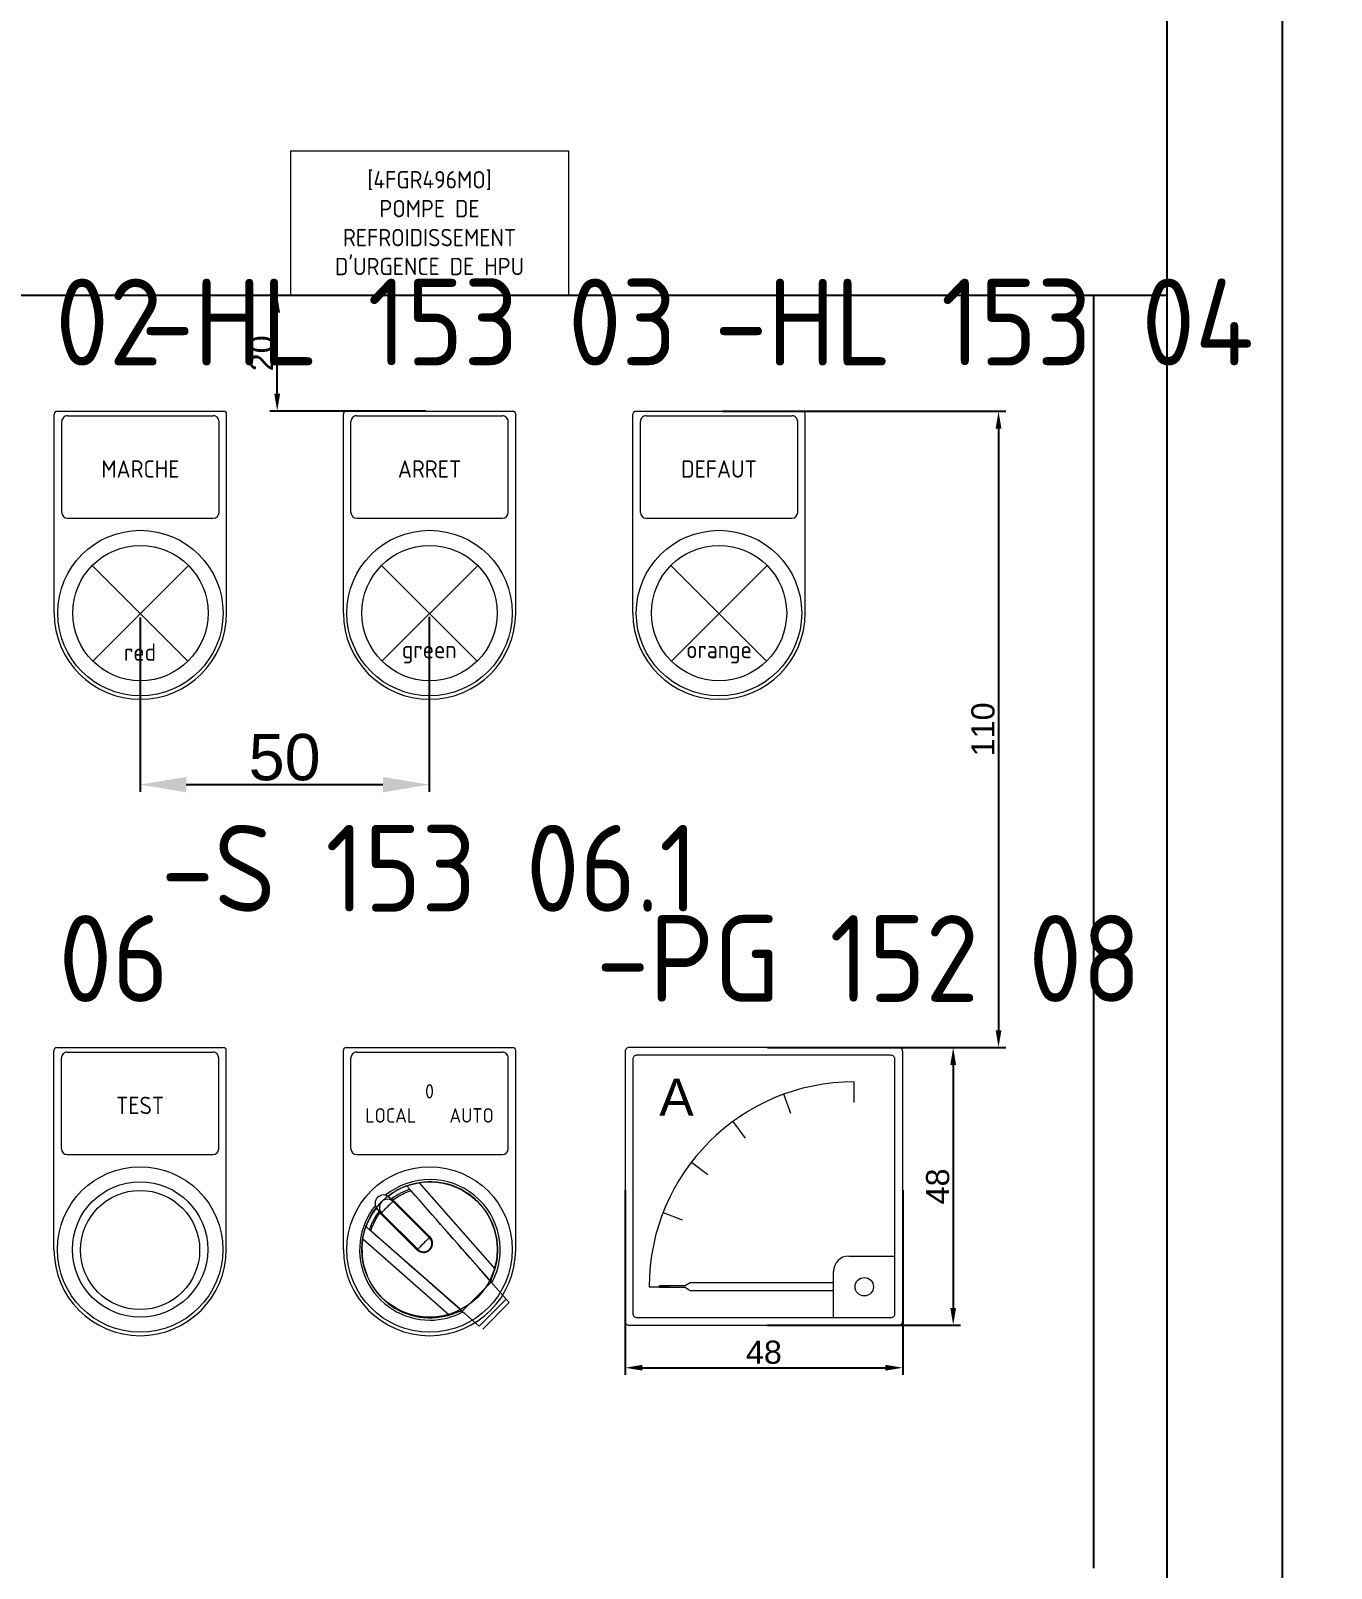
# Model space of a CAD drawing. Header units: millimetres. Extents: x 37984 to 70752, y 14140 to 37584.
# Drawn here: x 39736.7 to 39961.6, y 28219.4 to 28485.2 of the extents above; entities that cross this region are included whole.
import ezdxf
from ezdxf.enums import TextEntityAlignment as Align

# ---------------------------------------------------------------- set-up
doc = ezdxf.new("R2010")
doc.units = ezdxf.units.MM
doc.set_wipeout_variables(frame=1)
doc.layers.add('! NO PLOT !', color=7, linetype='Continuous', true_color=0xff75dd, plot=False)
doc.layers.add('000-PI-Oprema', color=30, linetype='Continuous', lineweight=5)
for name, color, linetype in [('000-PI-ORMAR', 2, 'Continuous'), ('000-PI_TEXT', 7, 'Continuous'), ('002-PI-Kabelska kanalica', 150, 'Continuous')]:
    doc.layers.add(name, color=color, linetype=linetype)
doc.styles.add('PI0', font='isocpeur.ttf', dxfattribs={"width": 0.9})
doc.styles.get("Standard").update_dxf_attribs({"font": 'arial.ttf'})
doc.dimstyles.new('ISO-25', dxfattribs={"dimtxt": 4, "dimasz": 3, "dimexe": 1.25, "dimexo": 0.625, "dimtad": 1, "dimtxsty": 'Standard', "dimcen": 3, "dimadec": 0, "dimazin": 0, "dimtfac": 1, "dimtmove": 0, "dimatfit": 3, "dimfxl": 1, "dimarcsym": 0})
doc.dimstyles.new('ISO-25-lb', dxfattribs={"dimtxt": 8, "dimasz": 8, "dimexe": 1.25, "dimexo": 0.625, "dimtad": 1, "dimtxsty": 'Standard', "dimcen": 5, "dimadec": 0, "dimazin": 0, "dimtfac": 1, "dimtmove": 0, "dimatfit": 3, "dimfxl": 1, "dimarcsym": 0})

# ---------------------------------------------------------------- blocks, each defined once
blk = doc.blocks.new('*D592')
at = {"layer": '! NO PLOT !', "color": 0, "lineweight": -2, "ltscale": 0.25, "transparency": 16777216}
for p, q in [((39856.36, 28419.4), (39905.32, 28419.4)), ((39904.07, 28416.4), (39904.07, 28312.4)), ((39881.28, 28309.4), (39905.32, 28309.4))]:
    blk.add_line(p, q, dxfattribs=at)
at = {"layer": '! NO PLOT !', "color": 0, "ltscale": 0.25, "transparency": 16777216}
for points in [[(39903.57, 28416.4), (39904.57, 28416.4), (39904.07, 28419.4)], [(39903.57, 28312.4), (39904.57, 28312.4), (39904.07, 28309.4)]]:
    blk.add_solid(points, dxfattribs=at)
at = {"layer": 'Defpoints', "color": 0, "ltscale": 0.25, "transparency": 16777216}
for p in [(39855.73, 28419.4), (39880.66, 28309.4), (39904.07, 28309.4)]:
    blk.add_point(p, dxfattribs=at)
at = {"layer": '! NO PLOT !', "color": 0, "ltscale": 0.25, "transparency": 16777216, "insert": (39901.4, 28364.4), "char_height": 4, "attachment_point": 5, "rotation": 90}
blk.add_mtext('110', dxfattribs=at)
blk = doc.blocks.new('podloska')
at = {"layer": '000-PI-Oprema'}
for p, q in [((43278.7, 39063.45), (43278.7, 39097.85)), ((43279.2, 39098.35), (43308, 39098.35)), ((43281, 39097.55), (43306.2, 39097.55)), ((43308.5, 39063.45), (43308.5, 39097.85)), ((43280, 39080.85), (43280, 39096.55)), ((43307.2, 39080.85), (43307.2, 39096.55)), ((43281, 39079.85), (43306.2, 39079.85))]:
    blk.add_line(p, q, dxfattribs=at)
blk.add_circle((43293.6, 39063.45), 14.3, dxfattribs=at)
at = {"layer": '000-PI-Oprema', "ltscale": 0.25}
blk.add_circle((43293.6, 39063.45), 11.7, dxfattribs=at)
at = {"layer": '000-PI-Oprema'}
for centre, radius, start, end in [((43279.2, 39097.85), 0.5, 90, 179.9998), ((43281, 39096.55), 1, 90, 180.0001), ((43306.2, 39096.55), 1, 359.9999, 90), ((43308, 39097.85), 0.5, 0.0002, 90), ((43281, 39080.85), 1, 180, 270), ((43306.2, 39080.85), 1, 270, 0), ((43293.6, 39063.45), 14.9, 180, 0)]:
    blk.add_arc(centre, radius, start, end, dxfattribs=at)
blk = doc.blocks.new('*D589')
at = {"layer": '! NO PLOT !', "color": 0, "linetype": 'Continuous', "lineweight": -2, "ltscale": 0.25, "transparency": 16777216}
for p, q in [((39755.63, 28383.73), (39755.63, 28353.6)), ((39805.63, 28383.83), (39805.63, 28353.6)), ((39763.63, 28354.85), (39797.63, 28354.85))]:
    blk.add_line(p, q, dxfattribs=at)
at = {"layer": '! NO PLOT !', "color": 0, "ltscale": 0.25, "transparency": 16777216}
for points in [[(39763.63, 28356.18), (39763.63, 28353.51), (39755.63, 28354.85)], [(39797.63, 28356.18), (39797.63, 28353.51), (39805.63, 28354.85)]]:
    blk.add_solid(points, dxfattribs=at)
at = {"layer": 'Defpoints', "color": 0, "ltscale": 0.25, "transparency": 16777216}
for p in [(39755.63, 28384.35), (39805.63, 28384.45), (39805.63, 28354.85)]:
    blk.add_point(p, dxfattribs=at)
at = {"layer": '! NO PLOT !', "color": 0, "ltscale": 0.25, "transparency": 16777216, "insert": (39780.63, 28359.55), "char_height": 8, "attachment_point": 5}
blk.add_mtext('50', dxfattribs=at)
blk = doc.blocks.new('*D590')
at = {"layer": '! NO PLOT !', "color": 0, "lineweight": -2, "ltscale": 0.25, "transparency": 16777216}
for p, q in [((39805.06, 28439.4), (39778.09, 28439.4)), ((39779.34, 28422.4), (39779.34, 28436.4)), ((39805.06, 28419.4), (39778.09, 28419.4))]:
    blk.add_line(p, q, dxfattribs=at)
at = {"layer": '! NO PLOT !', "color": 0, "ltscale": 0.25, "transparency": 16777216}
for points in [[(39778.84, 28436.4), (39779.84, 28436.4), (39779.34, 28439.4)], [(39778.84, 28422.4), (39779.84, 28422.4), (39779.34, 28419.4)]]:
    blk.add_solid(points, dxfattribs=at)
at = {"layer": 'Defpoints', "color": 0, "ltscale": 0.25, "transparency": 16777216}
for p in [(39779.34, 28439.4), (39805.68, 28439.4), (39805.68, 28419.4)]:
    blk.add_point(p, dxfattribs=at)
at = {"layer": '! NO PLOT !', "color": 0, "ltscale": 0.25, "transparency": 16777216, "insert": (39776.67, 28429.4), "char_height": 4, "attachment_point": 5, "rotation": 90}
blk.add_mtext('20', dxfattribs=at)
blk = doc.blocks.new('*D1059')
at = {"layer": '! NO PLOT !', "color": 0, "lineweight": -2, "ltscale": 0.25, "transparency": 16777216}
for p, q in [((39839.5, 28284.78), (39839.5, 28252.81)), ((39887.5, 28284.78), (39887.5, 28252.81)), ((39842.5, 28254.06), (39884.5, 28254.06))]:
    blk.add_line(p, q, dxfattribs=at)
at = {"layer": '! NO PLOT !', "color": 0, "ltscale": 0.25, "transparency": 16777216}
for points in [[(39842.5, 28254.56), (39842.5, 28253.56), (39839.5, 28254.06)], [(39884.5, 28254.56), (39884.5, 28253.56), (39887.5, 28254.06)]]:
    blk.add_solid(points, dxfattribs=at)
at = {"layer": 'Defpoints', "color": 0, "ltscale": 0.25, "transparency": 16777216}
for p in [(39839.5, 28285.4), (39887.5, 28285.4), (39887.5, 28254.06)]:
    blk.add_point(p, dxfattribs=at)
at = {"layer": '! NO PLOT !', "color": 0, "ltscale": 0.25, "transparency": 16777216, "insert": (39863.5, 28256.72), "char_height": 4, "attachment_point": 5}
blk.add_mtext('48', dxfattribs=at)
blk = doc.blocks.new('*D1060')
at = {"layer": '! NO PLOT !', "color": 0, "lineweight": -2, "ltscale": 0.25, "transparency": 16777216}
for p, q in [((39864.13, 28309.4), (39897.48, 28309.4)), ((39896.23, 28306.4), (39896.23, 28264.4)), ((39864.13, 28261.4), (39897.48, 28261.4))]:
    blk.add_line(p, q, dxfattribs=at)
at = {"layer": '! NO PLOT !', "color": 0, "ltscale": 0.25, "transparency": 16777216}
for points in [[(39895.73, 28306.4), (39896.73, 28306.4), (39896.23, 28309.4)], [(39895.73, 28264.4), (39896.73, 28264.4), (39896.23, 28261.4)]]:
    blk.add_solid(points, dxfattribs=at)
at = {"layer": 'Defpoints', "color": 0, "ltscale": 0.25, "transparency": 16777216}
for p in [(39863.5, 28309.4), (39863.5, 28261.4), (39896.23, 28261.4)]:
    blk.add_point(p, dxfattribs=at)
at = {"layer": '! NO PLOT !', "color": 0, "ltscale": 0.25, "transparency": 16777216, "insert": (39893.56, 28285.4), "char_height": 4, "attachment_point": 5, "rotation": 90}
blk.add_mtext('48', dxfattribs=at)
blk = doc.blocks.new('A 48x48')
at = {"layer": '000-PI-Oprema', "ltscale": 0.25}
blk.add_line((40608.98, 32570.99), (40608.98, 32570.99), dxfattribs=at)
at = {"layer": '000-PI-Oprema'}
for p, q in [((40600.57, 32562.18), (40600.57, 32565.72)), ((40589.66, 32560.26), (40588.45, 32563.59)), ((40579.62, 32558.87), (40581.72, 32556.01)), ((40572.47, 32551.87), (40575.28, 32549.71)), ((40567.56, 32543.14), (40570.86, 32541.86)), ((40599.68, 32535.62), (40607.65, 32535.62)), ((40572.23, 32531.02), (40571.39, 32530.45)), ((40597.02, 32531.02), (40572.23, 32531.02)), ((40597.02, 32524.99), (40597.02, 32532.96)), ((40565.15, 32530.31), (40568.69, 32530.31)), ((40571.39, 32530.45), (40566.92, 32530.45)), ((40566.92, 32530.17), (40566.92, 32530.45)), ((40571.39, 32530.17), (40566.92, 32530.17)), ((40572.23, 32529.6), (40571.39, 32530.17)), ((40597.02, 32529.6), (40572.23, 32529.6))]:
    blk.add_line(p, q, dxfattribs=at)
for points in [[(40561.65, 32523.66), (40608.32, 32523.66, 0.414214), (40608.98, 32524.33), (40608.98, 32570.99, 0.414214), (40608.32, 32571.66), (40561.65, 32571.66, 0.414214), (40560.98, 32570.99), (40560.98, 32524.33, 0.414214)], [(40563.02, 32524.99), (40606.94, 32524.99, 0.414214), (40607.65, 32525.7), (40607.65, 32569.62, 0.414214), (40606.94, 32570.33), (40563.02, 32570.33, 0.414214), (40562.32, 32569.62), (40562.32, 32525.7, 0.414214)]]:
    blk.add_lwpolyline(points, format="xyb", close=True, dxfattribs=at)
blk.add_circle((40602.34, 32530.31), 1.59, dxfattribs=at)
for centre, radius in [((40600.57, 32530.31), 35.42), ((40599.68, 32532.96), 2.66)]:
    blk.add_arc(centre, radius, 90, 180, dxfattribs=at)
blk.add_text('A', height=6.38, dxfattribs=at).set_placement((40569.87, 32563.08), align=Align.MIDDLE_CENTER)
blk = doc.blocks.new('*U527')
at = {"layer": '002-PI-Kabelska kanalica'}
for p in [(-20, 791), (80, -100)]:
    blk.add_line(p, (80, 791), dxfattribs=at)

msp = doc.modelspace()

# ---------------------------------------------------------------- block references
at = {"rotation": 270}
msp.add_blockref('*U527', (39164.172, 28519.404), dxfattribs=at)

# ---------------------------------------------------------------- next in the draw order: wipeouts: each hides what was drawn before it
msp.add_wipeout([(39609.672, 28763.904), (40001.672, 28763.904), (40001.672, 26766.904), (39609.672, 26766.904)]).dxf.layer = '000-PI-ORMAR'

# ---------------------------------------------------------------- next in the draw order: linework, layer by layer
at = {"layer": '! NO PLOT !'}
for p, q in [((39953.184, 26849.154), (39953.184, 28689.154)), ((39933.184, 28684.154), (39933.184, 26854.154))]:
    msp.add_line(p, q, dxfattribs=at)
at = {"layer": '! NO PLOT !', "ltscale": 0.25}
for p, q in [((39933.184, 28439.404), (39678.184, 28439.404)), ((39920.511, 28439.404), (39920.511, 28219.404))]:
    msp.add_line(p, q, dxfattribs=at)
at = {"layer": '000-PI-Oprema'}
for p, q in [((39747.361, 28392.727), (39763.907, 28376.181)), ((39764.007, 28392.727), (39747.461, 28376.181)), ((39797.361, 28392.727), (39813.907, 28376.181)), ((39814.007, 28392.727), (39797.461, 28376.181)), ((39847.411, 28392.727), (39863.957, 28376.181)), ((39864.057, 28392.727), (39847.511, 28376.181)), ((39800.157, 28283.619), (39800.432, 28283.78)), ((39800.432, 28283.78), (39800.713, 28283.932)), ((39800.713, 28283.932), (39800.998, 28284.076)), ((39800.998, 28284.076), (39801.287, 28284.211)), ((39801.287, 28284.211), (39801.581, 28284.337)), ((39801.581, 28284.337), (39801.879, 28284.455)), ((39801.76, 28285.491), (39801.763, 28285.492)), ((39801.764, 28285.487), (39801.76, 28285.491)), ((39801.763, 28285.492), (39801.771, 28285.495)), ((39801.776, 28285.473), (39801.764, 28285.487)), ((39801.771, 28285.495), (39801.785, 28285.5)), ((39801.796, 28285.45), (39801.776, 28285.473)), ((39801.785, 28285.5), (39801.806, 28285.507)), ((39801.825, 28285.416), (39801.796, 28285.45)), ((39801.806, 28285.507), (39801.832, 28285.517)), ((39801.863, 28285.373), (39801.825, 28285.416)), ((39801.832, 28285.517), (39801.864, 28285.528)), ((39801.91, 28285.319), (39801.863, 28285.373)), ((39801.864, 28285.528), (39801.902, 28285.541)), ((39801.879, 28284.455), (39802.18, 28284.563)), ((39801.902, 28285.541), (39801.945, 28285.556)), ((39801.967, 28285.255), (39801.91, 28285.319)), ((39801.945, 28285.556), (39801.994, 28285.573)), ((39802.033, 28285.18), (39801.967, 28285.255)), ((39801.994, 28285.573), (39802.048, 28285.591)), ((39802.108, 28285.094), (39802.033, 28285.18)), ((39802.048, 28285.591), (39802.106, 28285.61)), ((39802.106, 28285.61), (39802.169, 28285.63)), ((39802.193, 28284.997), (39802.108, 28285.094)), ((39802.169, 28285.63), (39802.236, 28285.651)), ((39802.18, 28284.563), (39802.485, 28284.663)), ((39802.287, 28284.89), (39802.193, 28284.997)), ((39802.236, 28285.651), (39802.305, 28285.673)), ((39802.301, 28284.872), (39802.273, 28284.904)), ((39816.026, 28269.234), (39802.287, 28284.89)), ((39802.33, 28284.839), (39802.301, 28284.872)), ((39802.305, 28285.673), (39802.378, 28285.695)), ((39802.36, 28284.806), (39802.33, 28284.839)), ((39802.39, 28284.771), (39802.36, 28284.806)), ((39802.378, 28285.695), (39802.455, 28285.718)), ((39802.421, 28284.736), (39802.39, 28284.771)), ((39802.453, 28284.7), (39802.421, 28284.736)), ((39802.485, 28284.663), (39802.453, 28284.7)), ((39802.455, 28285.718), (39802.536, 28285.741)), ((39803.215, 28283.831), (39802.485, 28284.663)), ((39802.536, 28285.741), (39802.621, 28285.765)), ((39802.621, 28285.765), (39802.71, 28285.789)), ((39802.71, 28285.789), (39802.803, 28285.814)), ((39802.803, 28285.814), (39802.898, 28285.838)), ((39802.898, 28285.838), (39802.996, 28285.862)), ((39802.996, 28285.862), (39803.097, 28285.886)), ((39803.097, 28285.886), (39803.199, 28285.909)), ((39803.199, 28285.909), (39803.303, 28285.932)), ((39803.945, 28282.999), (39803.215, 28283.831)), ((39803.303, 28285.932), (39803.408, 28285.953)), ((39803.408, 28285.953), (39803.513, 28285.974)), ((39803.513, 28285.974), (39803.619, 28285.994)), ((39803.619, 28285.994), (39803.724, 28286.013)), ((39803.724, 28286.013), (39803.829, 28286.031)), ((39803.829, 28286.031), (39803.932, 28286.048)), ((39817.024, 28271.129), (39803.932, 28286.048)), ((39796.453, 28281.615), (39796.449, 28281.619)), ((39796.465, 28281.603), (39796.453, 28281.615)), ((39796.485, 28281.582), (39796.465, 28281.603)), ((39796.515, 28281.553), (39796.485, 28281.582)), ((39796.553, 28281.515), (39796.515, 28281.553)), ((39796.6, 28281.468), (39796.553, 28281.515)), ((39796.656, 28281.411), (39796.6, 28281.468)), ((39804.162, 28274.047), (39796.654, 28281.555)), ((39796.722, 28281.345), (39796.656, 28281.411)), ((39796.798, 28281.27), (39796.722, 28281.345)), ((39796.883, 28281.185), (39796.798, 28281.27)), ((39796.977, 28281.091), (39796.883, 28281.185)), ((39798.574, 28283.736), (39798.57, 28283.74)), ((39798.586, 28283.724), (39798.574, 28283.736)), ((39798.607, 28283.704), (39798.586, 28283.724)), ((39798.636, 28283.674), (39798.607, 28283.704)), ((39805.682, 28276.487), (39798.634, 28283.535)), ((39798.674, 28283.636), (39798.636, 28283.674)), ((39798.919, 28283.391), (39798.674, 28283.636)), ((39799.004, 28283.306), (39798.919, 28283.391)), ((39799.098, 28283.212), (39799.004, 28283.306)), ((39806.059, 28276.252), (39799.098, 28283.212)), ((39799.218, 28283.234), (39799.165, 28283.287)), ((39799.245, 28283.206), (39799.218, 28283.234)), ((39799.274, 28283.178), (39799.245, 28283.206)), ((39799.362, 28283.09), (39799.274, 28283.178)), ((39799.362, 28283.09), (39799.621, 28283.274)), ((39805.736, 28276.716), (39799.362, 28283.09)), ((39799.621, 28283.274), (39799.886, 28283.451)), ((39799.886, 28283.451), (39800.157, 28283.619)), ((39804.675, 28282.167), (39803.945, 28282.999)), ((39805.405, 28281.336), (39804.675, 28282.167)), ((39806.134, 28280.504), (39805.405, 28281.336)), ((39795.734, 28278.31), (39795.852, 28278.607)), ((39795.852, 28278.607), (39795.978, 28278.901)), ((39795.978, 28278.901), (39796.113, 28279.191)), ((39796.113, 28279.191), (39796.257, 28279.476)), ((39796.257, 28279.476), (39796.409, 28279.756)), ((39796.409, 28279.756), (39796.569, 28280.032)), ((39796.569, 28280.032), (39796.738, 28280.303)), ((39796.738, 28280.303), (39796.915, 28280.568)), ((39796.983, 28280.944), (39796.902, 28281.024)), ((39796.915, 28280.568), (39797.099, 28280.827)), ((39803.937, 28274.13), (39796.977, 28281.091)), ((39797.011, 28280.915), (39796.983, 28280.944)), ((39797.099, 28280.827), (39797.011, 28280.915)), ((39803.473, 28274.453), (39797.099, 28280.827)), ((39806.864, 28279.673), (39806.134, 28280.504)), ((39807.593, 28278.842), (39806.864, 28279.673)), ((39808.323, 28278.01), (39807.593, 28278.842)), ((39794.141, 28276.257), (39794.158, 28276.36)), ((39809.059, 28263.165), (39794.141, 28276.257)), ((39794.158, 28276.36), (39794.176, 28276.464)), ((39794.176, 28276.464), (39794.194, 28276.57)), ((39794.194, 28276.57), (39794.214, 28276.675)), ((39794.214, 28276.675), (39794.235, 28276.781)), ((39794.235, 28276.781), (39794.257, 28276.886)), ((39794.257, 28276.886), (39794.28, 28276.99)), ((39794.28, 28276.99), (39794.303, 28277.092)), ((39794.303, 28277.092), (39794.327, 28277.192)), ((39794.327, 28277.192), (39794.351, 28277.291)), ((39794.351, 28277.291), (39794.375, 28277.386)), ((39794.375, 28277.386), (39794.4, 28277.478)), ((39794.4, 28277.478), (39794.424, 28277.567)), ((39794.424, 28277.567), (39794.448, 28277.653)), ((39794.448, 28277.653), (39794.471, 28277.734)), ((39794.471, 28277.734), (39794.494, 28277.811)), ((39794.494, 28277.811), (39794.516, 28277.883)), ((39794.516, 28277.883), (39794.537, 28277.953)), ((39794.537, 28277.953), (39794.559, 28278.02)), ((39794.559, 28278.02), (39794.579, 28278.082)), ((39794.579, 28278.082), (39794.598, 28278.141)), ((39794.598, 28278.141), (39794.616, 28278.195)), ((39794.616, 28278.195), (39794.633, 28278.244)), ((39794.633, 28278.244), (39794.648, 28278.287)), ((39794.648, 28278.287), (39794.661, 28278.325)), ((39794.661, 28278.325), (39794.672, 28278.357)), ((39794.672, 28278.357), (39794.681, 28278.383)), ((39794.681, 28278.383), (39794.689, 28278.403)), ((39794.689, 28278.403), (39794.694, 28278.418)), ((39794.694, 28278.418), (39794.697, 28278.426)), ((39794.697, 28278.426), (39794.698, 28278.429)), ((39794.702, 28278.425), (39794.698, 28278.429)), ((39794.716, 28278.413), (39794.702, 28278.425)), ((39794.739, 28278.393), (39794.716, 28278.413)), ((39794.772, 28278.364), (39794.739, 28278.393)), ((39794.816, 28278.326), (39794.772, 28278.364)), ((39794.869, 28278.278), (39794.816, 28278.326)), ((39794.934, 28278.222), (39794.869, 28278.278)), ((39795.009, 28278.156), (39794.934, 28278.222)), ((39795.095, 28278.081), (39795.009, 28278.156)), ((39795.191, 28277.996), (39795.095, 28278.081)), ((39795.299, 28277.902), (39795.191, 28277.996)), ((39795.317, 28277.888), (39795.285, 28277.916)), ((39810.955, 28264.163), (39795.299, 28277.902)), ((39795.349, 28277.859), (39795.317, 28277.888)), ((39795.383, 28277.829), (39795.349, 28277.859)), ((39795.418, 28277.799), (39795.383, 28277.829)), ((39795.453, 28277.768), (39795.418, 28277.799)), ((39795.489, 28277.736), (39795.453, 28277.768)), ((39795.526, 28277.704), (39795.489, 28277.736)), ((39795.526, 28277.704), (39795.626, 28278.009)), ((39796.358, 28276.974), (39795.526, 28277.704)), ((39795.626, 28278.009), (39795.734, 28278.31)), ((39797.19, 28276.244), (39796.358, 28276.974)), ((39798.022, 28275.514), (39797.19, 28276.244)), ((39806.142, 28276.027), (39805.682, 28276.487)), ((39805.785, 28276.664), (39805.736, 28276.716)), ((39805.832, 28276.61), (39805.785, 28276.664)), ((39805.877, 28276.554), (39805.832, 28276.61)), ((39805.919, 28276.496), (39805.877, 28276.554)), ((39805.959, 28276.436), (39805.919, 28276.496)), ((39805.996, 28276.374), (39805.959, 28276.436)), ((39806.03, 28276.311), (39805.996, 28276.374)), ((39806.061, 28276.246), (39806.03, 28276.311)), ((39806.089, 28276.18), (39806.061, 28276.246)), ((39806.114, 28276.113), (39806.089, 28276.18)), ((39806.137, 28276.045), (39806.114, 28276.113)), ((39806.156, 28275.976), (39806.137, 28276.045)), ((39806.172, 28275.906), (39806.156, 28275.976)), ((39806.184, 28275.835), (39806.172, 28275.906)), ((39806.194, 28275.764), (39806.184, 28275.835)), ((39809.781, 28276.348), (39808.323, 28278.01)), ((39810.51, 28275.518), (39809.781, 28276.348)), ((39798.853, 28274.784), (39798.022, 28275.514)), ((39799.685, 28274.054), (39798.853, 28274.784)), ((39800.516, 28273.325), (39799.685, 28274.054)), ((39801.347, 28272.595), (39800.516, 28273.325)), ((39803.525, 28274.404), (39803.473, 28274.453)), ((39803.579, 28274.356), (39803.525, 28274.404)), ((39803.635, 28274.312), (39803.579, 28274.356)), ((39803.693, 28274.269), (39803.635, 28274.312)), ((39803.753, 28274.23), (39803.693, 28274.269)), ((39803.815, 28274.193), (39803.753, 28274.23)), ((39803.878, 28274.159), (39803.815, 28274.193)), ((39803.942, 28274.128), (39803.878, 28274.159)), ((39804.009, 28274.1), (39803.942, 28274.128)), ((39804.076, 28274.074), (39804.009, 28274.1)), ((39804.144, 28274.052), (39804.076, 28274.074)), ((39804.213, 28274.033), (39804.144, 28274.052)), ((39804.283, 28274.017), (39804.213, 28274.033)), ((39804.354, 28274.004), (39804.283, 28274.017)), ((39804.425, 28273.995), (39804.354, 28274.004)), ((39804.497, 28273.988), (39804.425, 28273.995)), ((39804.568, 28273.985), (39804.497, 28273.988)), ((39804.64, 28273.985), (39804.568, 28273.985)), ((39804.64, 28273.985), (39804.712, 28273.988)), ((39804.712, 28273.988), (39804.783, 28273.995)), ((39804.783, 28273.995), (39804.854, 28274.004)), ((39804.854, 28274.004), (39804.925, 28274.017)), ((39804.925, 28274.017), (39804.995, 28274.033)), ((39804.995, 28274.033), (39805.064, 28274.052)), ((39805.064, 28274.052), (39805.133, 28274.074)), ((39805.133, 28274.074), (39805.2, 28274.1)), ((39805.2, 28274.1), (39805.266, 28274.128)), ((39805.266, 28274.128), (39805.331, 28274.159)), ((39805.331, 28274.159), (39805.394, 28274.193)), ((39805.394, 28274.193), (39805.455, 28274.23)), ((39805.455, 28274.23), (39805.515, 28274.269)), ((39805.515, 28274.269), (39805.573, 28274.312)), ((39805.573, 28274.312), (39805.63, 28274.356)), ((39805.63, 28274.356), (39805.684, 28274.404)), ((39805.684, 28274.404), (39805.736, 28274.453)), ((39805.736, 28274.453), (39805.785, 28274.505)), ((39805.785, 28274.505), (39805.832, 28274.559)), ((39805.832, 28274.559), (39805.877, 28274.615)), ((39805.877, 28274.615), (39805.919, 28274.673)), ((39805.919, 28274.673), (39805.959, 28274.733)), ((39805.959, 28274.733), (39805.996, 28274.795)), ((39805.996, 28274.795), (39806.03, 28274.858)), ((39806.03, 28274.858), (39806.061, 28274.923)), ((39806.061, 28274.923), (39806.089, 28274.989)), ((39806.089, 28274.989), (39806.114, 28275.056)), ((39806.114, 28275.056), (39806.137, 28275.125)), ((39806.137, 28275.125), (39806.156, 28275.194)), ((39806.156, 28275.194), (39806.172, 28275.264)), ((39806.172, 28275.264), (39806.185, 28275.334)), ((39806.185, 28275.334), (39806.194, 28275.406)), ((39806.201, 28275.692), (39806.194, 28275.764)), ((39806.194, 28275.406), (39806.201, 28275.477)), ((39806.204, 28275.621), (39806.201, 28275.692)), ((39806.201, 28275.477), (39806.204, 28275.549)), ((39806.204, 28275.549), (39806.204, 28275.621)), ((39811.239, 28274.687), (39810.51, 28275.518)), ((39811.968, 28273.856), (39811.239, 28274.687)), ((39812.697, 28273.026), (39811.968, 28273.856)), ((39802.178, 28271.866), (39801.347, 28272.595)), ((39803.84, 28270.408), (39802.178, 28271.866)), ((39814.154, 28271.365), (39812.697, 28273.026)), ((39814.883, 28270.535), (39814.154, 28271.365)), ((39816.339, 28268.875), (39814.883, 28270.535)), ((39816.813, 28270.48), (39816.888, 28270.696)), ((39816.888, 28270.696), (39816.959, 28270.914)), ((39816.959, 28270.914), (39817.024, 28271.129)), ((39804.671, 28269.678), (39803.84, 28270.408)), ((39805.502, 28268.949), (39804.671, 28269.678)), ((39806.333, 28268.221), (39805.502, 28268.949)), ((39807.163, 28267.492), (39806.333, 28268.221)), ((39811.314, 28263.849), (39816.339, 28268.875)), ((39811.318, 28263.844), (39816.345, 28268.871)), ((39815.199, 28270.175), (39815.2, 28270.176)), ((39816.025, 28269.233), (39816.026, 28269.234)), ((39816.345, 28268.871), (39816.026, 28269.234)), ((39818.918, 28265.939), (39816.345, 28268.871)), ((39816.359, 28269.166), (39816.362, 28269.229)), ((39816.361, 28269.103), (39816.359, 28269.166)), ((39816.369, 28269.042), (39816.361, 28269.103)), ((39816.362, 28269.229), (39816.37, 28269.294)), ((39816.382, 28268.981), (39816.369, 28269.042)), ((39816.37, 28269.294), (39816.383, 28269.359)), ((39816.4, 28268.922), (39816.382, 28268.981)), ((39816.383, 28269.359), (39816.4, 28269.426)), ((39816.4, 28269.426), (39816.421, 28269.495)), ((39816.423, 28268.863), (39816.4, 28268.922)), ((39816.421, 28269.495), (39816.447, 28269.565)), ((39816.452, 28268.803), (39816.423, 28268.863)), ((39816.447, 28269.565), (39816.475, 28269.638)), ((39816.486, 28268.744), (39816.452, 28268.803)), ((39816.475, 28269.638), (39816.507, 28269.713)), ((39816.524, 28268.684), (39816.486, 28268.744)), ((39816.507, 28269.713), (39816.581, 28269.883)), ((39816.568, 28268.624), (39816.524, 28268.684)), ((39816.616, 28268.564), (39816.568, 28268.624)), ((39816.581, 28269.883), (39816.657, 28270.07)), ((39816.668, 28268.503), (39816.616, 28268.564)), ((39816.657, 28270.07), (39816.735, 28270.27)), ((39816.735, 28270.27), (39816.813, 28270.48)), ((39809.654, 28265.306), (39807.163, 28267.492)), ((39811.314, 28263.849), (39809.654, 28265.306)), ((39814.25, 28261.271), (39818.918, 28265.939)), ((39814.873, 28260.724), (39819.465, 28265.316)), ((39819.465, 28265.316), (39818.918, 28265.939)), ((39809.059, 28263.165), (39809.196, 28263.206)), ((39809.196, 28263.206), (39809.334, 28263.249)), ((39809.334, 28263.249), (39809.473, 28263.295)), ((39809.473, 28263.295), (39809.611, 28263.342)), ((39809.611, 28263.342), (39809.747, 28263.39)), ((39809.747, 28263.39), (39809.881, 28263.439)), ((39809.881, 28263.439), (39810.011, 28263.489)), ((39810.011, 28263.489), (39810.136, 28263.539)), ((39810.013, 28264.989), (39810.014, 28264.99)), ((39810.136, 28263.539), (39810.256, 28263.588)), ((39810.256, 28263.588), (39810.37, 28263.636)), ((39810.37, 28263.636), (39810.476, 28263.682)), ((39810.476, 28263.682), (39810.55, 28263.713)), ((39810.55, 28263.713), (39810.623, 28263.742)), ((39810.623, 28263.742), (39810.694, 28263.767)), ((39810.694, 28263.767), (39810.763, 28263.789)), ((39810.763, 28263.789), (39810.831, 28263.806)), ((39810.831, 28263.806), (39810.896, 28263.819)), ((39810.896, 28263.819), (39810.96, 28263.827)), ((39810.955, 28264.163), (39810.956, 28264.164)), ((39811.318, 28263.844), (39810.955, 28264.163)), ((39810.96, 28263.827), (39811.023, 28263.83)), ((39811.085, 28263.827), (39811.023, 28263.83)), ((39811.147, 28263.82), (39811.085, 28263.827)), ((39811.208, 28263.807), (39811.147, 28263.82)), ((39811.268, 28263.789), (39811.208, 28263.807)), ((39811.327, 28263.765), (39811.268, 28263.789)), ((39814.25, 28261.271), (39811.318, 28263.844)), ((39811.386, 28263.737), (39811.327, 28263.765)), ((39811.445, 28263.703), (39811.386, 28263.737)), ((39811.504, 28263.664), (39811.445, 28263.703)), ((39811.564, 28263.621), (39811.504, 28263.664)), ((39811.625, 28263.573), (39811.564, 28263.621)), ((39811.686, 28263.521), (39811.625, 28263.573))]:
    msp.add_line(p, q, dxfattribs=at)
msp.add_lwpolyline([(39781.684, 28464.404), (39829.684, 28464.404), (39829.684, 28439.404), (39781.684, 28439.404)], close=True, dxfattribs=at)
for points in [[(39798.156, 28283.849), (39797.907, 28283.911), (39797.648, 28283.924), (39797.388, 28283.887), (39797.136, 28283.8), (39796.902, 28283.668), (39796.694, 28283.495), (39796.521, 28283.287), (39796.389, 28283.053), (39796.302, 28282.801), (39796.265, 28282.541), (39796.277, 28282.281), (39796.34, 28282.033)], [(39798.634, 28283.535), (39798.411, 28283.716), (39798.156, 28283.849)], [(39796.34, 28282.033), (39796.472, 28281.778), (39796.654, 28281.555)], [(39799.4, 28282.769), (39799.188, 28282.942), (39798.947, 28283.071), (39798.685, 28283.15), (39798.412, 28283.177), (39798.139, 28283.15), (39797.877, 28283.07), (39797.635, 28282.94), (39797.423, 28282.766), (39797.249, 28282.554), (39797.119, 28282.312), (39797.039, 28282.05), (39797.012, 28281.777), (39797.038, 28281.504), (39797.118, 28281.242), (39797.246, 28281.001), (39797.42, 28280.789)], [(39799.4, 28282.769), (39799.369, 28282.761), (39799.302, 28282.716), (39799.2, 28282.635), (39799.068, 28282.52), (39798.911, 28282.378), (39798.735, 28282.212), (39798.545, 28282.03), (39798.351, 28281.838), (39798.159, 28281.643), (39797.977, 28281.454), (39797.811, 28281.278), (39797.668, 28281.12), (39797.554, 28280.988), (39797.473, 28280.887), (39797.428, 28280.819), (39797.42, 28280.789)], [(39805.682, 28276.487), (39805.652, 28276.479), (39805.584, 28276.434), (39805.483, 28276.352), (39805.351, 28276.238), (39805.193, 28276.096), (39805.017, 28275.93), (39804.828, 28275.747), (39804.633, 28275.555), (39804.441, 28275.361), (39804.259, 28275.172), (39804.093, 28274.996), (39803.951, 28274.838), (39803.836, 28274.706), (39803.755, 28274.605), (39803.71, 28274.537), (39803.702, 28274.507)], [(39803.702, 28274.507), (39803.914, 28274.333), (39804.156, 28274.204), (39804.418, 28274.125), (39804.691, 28274.098), (39804.964, 28274.125), (39805.226, 28274.205), (39805.468, 28274.334), (39805.68, 28274.509), (39805.854, 28274.721), (39805.984, 28274.963), (39806.064, 28275.225), (39806.091, 28275.498), (39806.064, 28275.771), (39805.985, 28276.033), (39805.856, 28276.275), (39805.682, 28276.487)]]:
    msp.add_lwpolyline(points, dxfattribs=at)
msp.add_circle((39755.634, 28274.404), 10.3, dxfattribs=at)
for centre, radius, start, end in [((39805.75, 28274.439), 12.15, 332.06339, 129.08147), ((39805.75, 28274.439), 11.75, 109.84984, 128.23046), ((39805.736, 28274.453), 11.01, 108.33018, 126.64371), ((39805.75, 28274.439), 11.01, 108.33018, 108.33753), ((39805.75, 28274.439), 11.75, 343.63927, 98.89794), ((39805.75, 28274.439), 12.15, 140.91853, 270), ((39805.75, 28274.439), 11.75, 142.33437, 160.15016), ((39805.75, 28274.439), 11.75, 141.76954, 142.33437), ((39805.75, 28274.439), 11.01, 126.64371, 127.16937), ((39805.736, 28274.453), 11.01, 143.35629, 161.66982), ((39805.75, 28274.439), 11.01, 142.83063, 143.35629), ((39805.75, 28274.439), 11.75, 171.10206, 286.36073), ((39805.75, 28274.439), 11.01, 161.66247, 161.66982), ((39805.75, 28274.439), 12.15, 270, 297.93658)]:
    msp.add_arc(centre, radius, start, end, dxfattribs=at)

# ---------------------------------------------------------------- next in the draw order: block references
for name, p in [('podloska', (-3537.912, -10678.947)), ('podloska', (-3487.912, -10678.947)), ('podloska', (-3437.862, -10678.947)), ('podloska', (-3537.962, -10788.947)), ('podloska', (-3487.912, -10788.947)), ('A 48x48', (-721.483, -4262.258))]:
    msp.add_blockref(name, p, dxfattribs=at)

# ---------------------------------------------------------------- next in the draw order: texts
at = {"layer": '! NO PLOT !', "char_height": 3, "width": 27.82747, "attachment_point": 5, "style": 'PI0'}
for s, insert in [('{\\fISOCPEUR|b0|i0|c238|p34;red}', (39755.634, 28377.75)), ('{\\fISOCPEUR|b0|i0|c238|p34;green}', (39805.634, 28377.75)), ('{\\fISOCPEUR|b0|i0|c238|p34;orange}', (39855.734, 28377.75))]:
    msp.add_mtext(s, dxfattribs=dict(at, insert=insert))
at = {"layer": '000-PI_TEXT', "style": 'PI0', "width": 0.9}
for s, p in [('-HL 153 02', (39713.279, 28434.824)), ('-HL 153 03', (39802.087, 28434.824)), ('-HL 153 04', (39901.564, 28434.824)), ('-S 153 06.1', (39805.684, 28340.418)), ('-S 153 06', (39719.51, 28324.824)), ('-PG 152 08', (39881.599, 28324.824))]:
    msp.add_text(s, height=15, dxfattribs=at).set_placement(p, align=Align.MIDDLE)
at = {"layer": '000-PI_TEXT', "linetype": 'Continuous', "insert": (39781.684, 28451.904), "char_height": 3, "width": 48, "attachment_point": 4, "style": 'PI0'}
msp.add_mtext("\\pxqc;{\\fISOCPEUR|b0|i0|c238|p34;[4FGR496MO]\\PPOMPE DE REFROIDISSEMENT D'URGENCE DE HPU}", dxfattribs=at)
at = {"layer": '000-PI_TEXT', "attachment_point": 5, "style": 'PI0'}
for s, insert, char_height, width in [('{\\fISOCPEUR|b0|i0|c238|p34;MARCHE}', (39755.684, 28409.404), 3, 27.82747), ('{\\fISOCPEUR|b0|i0|c238|p34;ARRET}', (39805.684, 28409.404), 3, 27.82747), ('{\\fISOCPEUR|b0|i0|c238|p34;DEFAUT}', (39855.734, 28409.404), 3, 27.82747), ('{\\fISOCPEUR|b0|i0|c238|p34;0}\\PLOCAL    {\\fISOCPEUR|b0|i0|c238|p34;AUTO}', (39805.684, 28299.754), 2.5, 24.5), ('{\\fISOCPEUR|b0|i0|c238|p34;TEST}', (39755.634, 28299.404), 3, 24.5)]:
    msp.add_mtext(s, dxfattribs=dict(at, insert=insert, char_height=char_height, width=width))

# ---------------------------------------------------------------- next in the draw order: dimensions: what is measured, and where the dimension line sits
at = {"layer": '! NO PLOT !', "ltscale": 0.25}
for base, p1, p2, picture, middle in [((39779.336, 28439.404), (39805.684, 28419.404), (39805.684, 28439.404), '*D590', (39776.669, 28429.404)), ((39904.071, 28309.404), (39855.734, 28419.404), (39880.659, 28309.404), '*D592', (39901.404, 28364.404)), ((39896.226, 28261.404), (39863.501, 28309.404), (39863.501, 28261.404), '*D1060', (39893.559, 28285.404))]:
    dim = msp.add_linear_dim(base=base, p1=p1, p2=p2, angle=90, dimstyle='ISO-25', dxfattribs=at)
    dim.commit()
    dim.dimension.update_dxf_attribs({"geometry": picture, "text_midpoint": middle})
for base, p1, p2, dimstyle, picture, middle in [((39805.634, 28354.845), (39755.634, 28384.354), (39805.634, 28384.454), 'ISO-25-lb', '*D589', (39780.634, 28359.555)), ((39887.501, 28254.056), (39839.501, 28285.404), (39887.501, 28285.404), 'ISO-25', '*D1059', (39863.501, 28256.723))]:
    dim = msp.add_linear_dim(base=base, p1=p1, p2=p2, dimstyle=dimstyle, dxfattribs=at)
    dim.commit()
    dim.dimension.update_dxf_attribs({"geometry": picture, "text_midpoint": middle})

doc.saveas('drawing.dxf')
